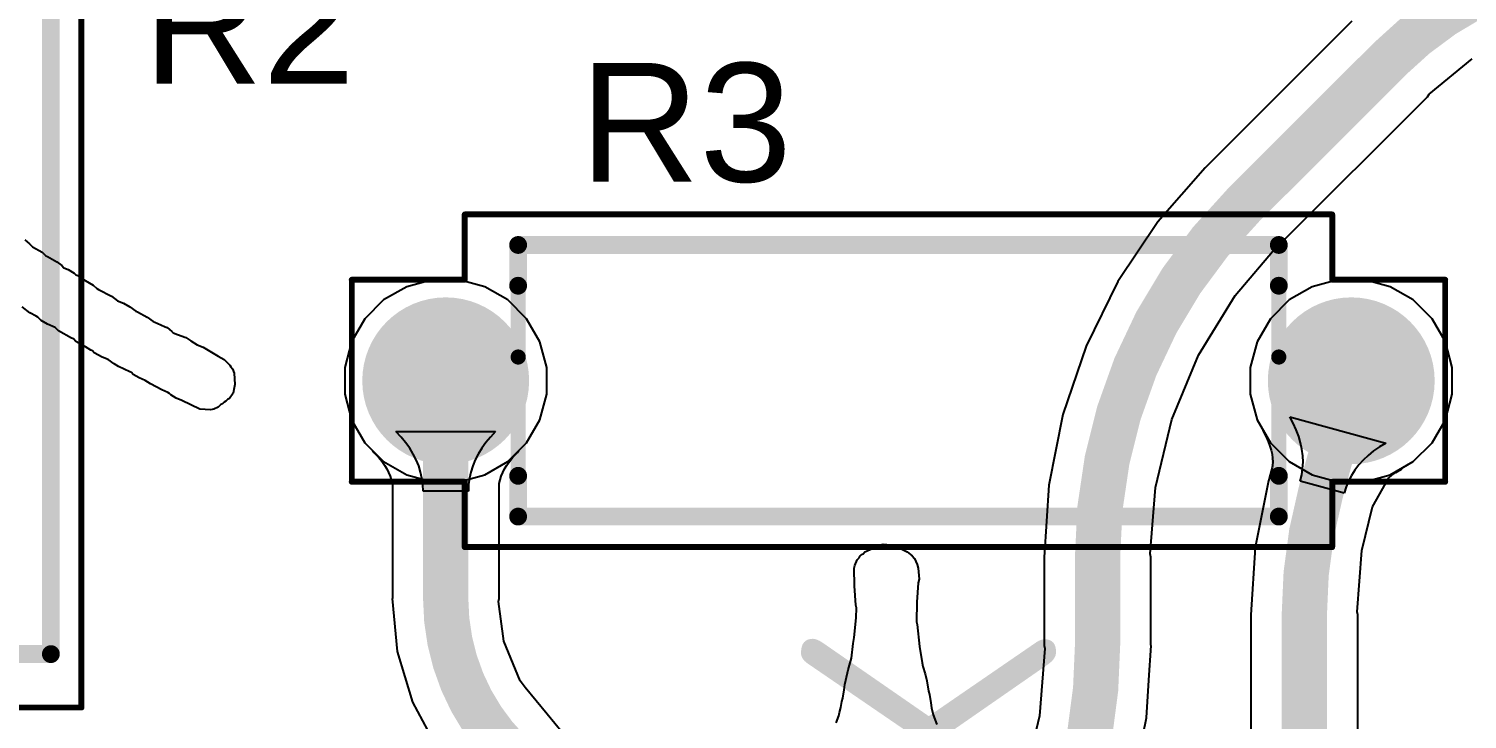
# Model space of a CAD drawing. Header units: inches. Extents: x -21.6 to 21.4, y -24.6 to 14.5.
# Drawn here: x -7.29 to 4.81, y -17.35 to -11.54 of the extents above; entities that cross this region are included whole.
import ezdxf

# ---------------------------------------------------------------- set-up
doc = ezdxf.new("R2010")
doc.units = ezdxf.units.IN
for name, color, linetype in [('Bottom Layer', 5, 'Continuous'), ('Bottom Overlay', 54, 'Continuous'), ('Bottom Solder', 6, 'Continuous'), ('Multi-Layer', 9, 'Continuous'), ('Pad Holes', 156, 'Continuous'), ('Top 3D Body', 56, 'Continuous'), ('Top Courtyard', 56, 'Continuous'), ('Top Layer', 1, 'Continuous'), ('Top Overlay', 2, 'Continuous'), ('Top Solder', 216, 'Continuous')]:
    doc.layers.add(name, color=color, linetype=linetype)
doc.styles.add('Arial', font='', dxfattribs={"height": 0.2})
doc.styles.add('GOST type B', font='', dxfattribs={"height": 0.2})
doc.styles.get('Arial').set_extended_font_data('Arial')
doc.styles.get('GOST type B').set_extended_font_data('GOST type B')

# ---------------------------------------------------------------- blocks, each defined once
blk = doc.blocks.new('PLS2_51')
at = {"layer": 'Bottom Layer'}
h = blk.add_hatch(color=5, dxfattribs=at)
edge = h.paths.add_edge_path()
edge.add_arc((0, 0), 1, 0, 360)
h = blk.add_hatch(color=5, dxfattribs=at)
edge = h.paths.add_edge_path()
edge.add_arc((0, -2.54), 1, 0, 360)
at = {"layer": 'Bottom Solder'}
h = blk.add_hatch(color=6, dxfattribs=at)
edge = h.paths.add_edge_path()
edge.add_arc((0, 0), 1.102, 0, 360)
h = blk.add_hatch(color=6, dxfattribs=at)
edge = h.paths.add_edge_path()
edge.add_arc((0, -2.54), 1.102, 0, 360)
at = {"layer": 'Multi-Layer'}
h = blk.add_hatch(color=9, dxfattribs=at)
edge = h.paths.add_edge_path()
edge.add_arc((0, 0), 1, 0, 360)
h = blk.add_hatch(color=9, dxfattribs=at)
edge = h.paths.add_edge_path()
edge.add_arc((0, -2.54), 1, 0, 360)
at = {"layer": 'Pad Holes'}
h = blk.add_hatch(color=7, dxfattribs=at)
edge = h.paths.add_edge_path()
edge.add_arc((0, 0), 0.5, 0, 360)
h = blk.add_hatch(color=7, dxfattribs=at)
edge = h.paths.add_edge_path()
edge.add_arc((0, -2.54), 0.5, 0, 360)
at = {"layer": 'Top Layer'}
h = blk.add_hatch(color=1, dxfattribs=at)
edge = h.paths.add_edge_path()
edge.add_arc((0, 0), 1, 0, 360)
h = blk.add_hatch(color=1, dxfattribs=at)
edge = h.paths.add_edge_path()
edge.add_arc((0, -2.54), 1, 0, 360)
at = {"layer": 'Top Solder'}
h = blk.add_hatch(color=216, dxfattribs=at)
edge = h.paths.add_edge_path()
edge.add_arc((0, 0), 1.102, 0, 360)
h = blk.add_hatch(color=216, dxfattribs=at)
edge = h.paths.add_edge_path()
edge.add_arc((0, -2.54), 1.102, 0, 360)
at = {"layer": 'Bottom Overlay'}
for points in [[(-1.675, 0, 0.254, 0.254, 1), (-1.925, 0, 0.254, 0.254, 1)], [(-1.988, 0, 0.127, 0.127, 1), (-1.861, 0, 0.127, 0.127, 1)], [(-1.739, 0, 0.127, 0.127, 1), (-1.612, 0, 0.127, 0.127, 1)]]:
    blk.add_lwpolyline(points, format="xyseb", close=True, dxfattribs=at)
at = {"layer": 'Top 3D Body'}
for points in [[(-1.27, 0.762, 0.2, 0.2, 0), (-0.762, 1.27, 0.2, 0.2, 0)], [(0.762, 1.27, 0.2, 0.2, 0), (-0.762, 1.27, 0.2, 0.2, 0)], [(1.27, 0.762, 0.2, 0.2, 0), (0.762, 1.27, 0.2, 0.2, 0)], [(-1.27, -0.762, 0.2, 0.2, 0), (-1.27, 0.762, 0.2, 0.2, 0)], [(1.27, -0.762, 0.2, 0.2, 0), (1.27, 0.77, 0.2, 0.2, 0)], [(-0.762, -1.27, 0.2, 0.2, 0), (-1.27, -0.762, 0.2, 0.2, 0)], [(0.762, -1.27, 0.2, 0.2, 0), (1.27, -0.762, 0.2, 0.2, 0)], [(-1.27, -1.778, 0.2, 0.2, 0), (-0.762, -1.27, 0.2, 0.2, 0)], [(0.762, -1.27, 0.2, 0.2, 0), (-0.762, -1.27, 0.2, 0.2, 0)], [(1.27, -1.778, 0.2, 0.2, 0), (0.762, -1.27, 0.2, 0.2, 0)], [(-1.27, -3.302, 0.2, 0.2, 0), (-1.27, -1.778, 0.2, 0.2, 0)], [(1.27, -3.302, 0.2, 0.2, 0), (1.27, -1.77, 0.2, 0.2, 0)], [(-0.762, -3.81, 0.2, 0.2, 0), (-1.27, -3.302, 0.2, 0.2, 0)], [(0.762, -3.81, 0.2, 0.2, 0), (1.27, -3.302, 0.2, 0.2, 0)], [(0.762, -3.81, 0.2, 0.2, 0), (-0.762, -3.81, 0.2, 0.2, 0)]]:
    blk.add_lwpolyline(points, format="xyseb", dxfattribs=at)
for points in [[(-0.812, 1.27, 0.1, 0.1, 1), (-0.712, 1.27, 0.1, 0.1, 1)], [(-0.812, 1.27, 0.1, 0.1, 1), (-0.712, 1.27, 0.1, 0.1, 1)], [(0.712, 1.27, 0.1, 0.1, 1), (0.812, 1.27, 0.1, 0.1, 1)], [(0.712, 1.27, 0.1, 0.1, 1), (0.812, 1.27, 0.1, 0.1, 1)], [(-1.32, 0.762, 0.1, 0.1, 1), (-1.22, 0.762, 0.1, 0.1, 1)], [(-1.32, 0.762, 0.1, 0.1, 1), (-1.22, 0.762, 0.1, 0.1, 1)], [(1.22, 0.77, 0.1, 0.1, 1), (1.32, 0.77, 0.1, 0.1, 1)], [(1.22, 0.762, 0.1, 0.1, 1), (1.32, 0.762, 0.1, 0.1, 1)], [(-1.675, 0, 0.254, 0.254, 1), (-1.925, 0, 0.254, 0.254, 1)], [(-1.988, 0, 0.127, 0.127, 1), (-1.861, 0, 0.127, 0.127, 1)], [(-1.739, 0, 0.127, 0.127, 1), (-1.612, 0, 0.127, 0.127, 1)], [(-1.32, -0.762, 0.1, 0.1, 1), (-1.22, -0.762, 0.1, 0.1, 1)], [(-1.32, -0.762, 0.1, 0.1, 1), (-1.22, -0.762, 0.1, 0.1, 1)], [(1.22, -0.762, 0.1, 0.1, 1), (1.32, -0.762, 0.1, 0.1, 1)], [(1.22, -0.762, 0.1, 0.1, 1), (1.32, -0.762, 0.1, 0.1, 1)], [(-0.812, -1.27, 0.1, 0.1, 1), (-0.712, -1.27, 0.1, 0.1, 1)], [(-0.812, -1.27, 0.1, 0.1, 1), (-0.712, -1.27, 0.1, 0.1, 1)], [(-0.812, -1.27, 0.1, 0.1, 1), (-0.712, -1.27, 0.1, 0.1, 1)], [(0.712, -1.27, 0.1, 0.1, 1), (0.812, -1.27, 0.1, 0.1, 1)], [(0.712, -1.27, 0.1, 0.1, 1), (0.812, -1.27, 0.1, 0.1, 1)], [(0.712, -1.27, 0.1, 0.1, 1), (0.812, -1.27, 0.1, 0.1, 1)], [(-1.32, -1.778, 0.1, 0.1, 1), (-1.22, -1.778, 0.1, 0.1, 1)], [(-1.32, -1.778, 0.1, 0.1, 1), (-1.22, -1.778, 0.1, 0.1, 1)], [(1.22, -1.77, 0.1, 0.1, 1), (1.32, -1.77, 0.1, 0.1, 1)], [(1.22, -1.778, 0.1, 0.1, 1), (1.32, -1.778, 0.1, 0.1, 1)], [(-1.32, -3.302, 0.1, 0.1, 1), (-1.22, -3.302, 0.1, 0.1, 1)], [(-1.32, -3.302, 0.1, 0.1, 1), (-1.22, -3.302, 0.1, 0.1, 1)], [(1.22, -3.302, 0.1, 0.1, 1), (1.32, -3.302, 0.1, 0.1, 1)], [(1.22, -3.302, 0.1, 0.1, 1), (1.32, -3.302, 0.1, 0.1, 1)], [(-0.812, -3.81, 0.1, 0.1, 1), (-0.712, -3.81, 0.1, 0.1, 1)], [(-0.812, -3.81, 0.1, 0.1, 1), (-0.712, -3.81, 0.1, 0.1, 1)], [(0.712, -3.81, 0.1, 0.1, 1), (0.812, -3.81, 0.1, 0.1, 1)], [(0.712, -3.81, 0.1, 0.1, 1), (0.812, -3.81, 0.1, 0.1, 1)]]:
    blk.add_lwpolyline(points, format="xyseb", close=True, dxfattribs=at)
at = {"layer": 'Top Overlay'}
for points in [[(-1.27, 0.762, 0.2, 0.2, 0), (-0.762, 1.27, 0.2, 0.2, 0)], [(0.762, 1.27, 0.2, 0.2, 0), (-0.762, 1.27, 0.2, 0.2, 0)], [(1.27, 0.762, 0.2, 0.2, 0), (0.762, 1.27, 0.2, 0.2, 0)], [(-1.27, -0.762, 0.2, 0.2, 0), (-1.27, 0.762, 0.2, 0.2, 0)], [(1.27, -0.762, 0.2, 0.2, 0), (1.27, 0.77, 0.2, 0.2, 0)], [(-0.762, -1.27, 0.2, 0.2, 0), (-1.27, -0.762, 0.2, 0.2, 0)], [(0.762, -1.27, 0.2, 0.2, 0), (1.27, -0.762, 0.2, 0.2, 0)], [(-1.27, -1.778, 0.2, 0.2, 0), (-0.762, -1.27, 0.2, 0.2, 0)], [(0.762, -1.27, 0.2, 0.2, 0), (-0.762, -1.27, 0.2, 0.2, 0)], [(1.27, -1.778, 0.2, 0.2, 0), (0.762, -1.27, 0.2, 0.2, 0)], [(-1.27, -3.302, 0.2, 0.2, 0), (-1.27, -1.778, 0.2, 0.2, 0)], [(1.27, -3.302, 0.2, 0.2, 0), (1.27, -1.77, 0.2, 0.2, 0)], [(-0.762, -3.81, 0.2, 0.2, 0), (-1.27, -3.302, 0.2, 0.2, 0)], [(0.762, -3.81, 0.2, 0.2, 0), (1.27, -3.302, 0.2, 0.2, 0)], [(0.762, -3.81, 0.2, 0.2, 0), (-0.762, -3.81, 0.2, 0.2, 0)]]:
    blk.add_lwpolyline(points, format="xyseb", dxfattribs=at)
for points in [[(-0.812, 1.27, 0.1, 0.1, 1), (-0.712, 1.27, 0.1, 0.1, 1)], [(-0.812, 1.27, 0.1, 0.1, 1), (-0.712, 1.27, 0.1, 0.1, 1)], [(0.712, 1.27, 0.1, 0.1, 1), (0.812, 1.27, 0.1, 0.1, 1)], [(0.712, 1.27, 0.1, 0.1, 1), (0.812, 1.27, 0.1, 0.1, 1)], [(-1.32, 0.762, 0.1, 0.1, 1), (-1.22, 0.762, 0.1, 0.1, 1)], [(-1.32, 0.762, 0.1, 0.1, 1), (-1.22, 0.762, 0.1, 0.1, 1)], [(1.22, 0.77, 0.1, 0.1, 1), (1.32, 0.77, 0.1, 0.1, 1)], [(1.22, 0.762, 0.1, 0.1, 1), (1.32, 0.762, 0.1, 0.1, 1)], [(-1.675, 0, 0.254, 0.254, 1), (-1.925, 0, 0.254, 0.254, 1)], [(-1.988, 0, 0.127, 0.127, 1), (-1.861, 0, 0.127, 0.127, 1)], [(-1.739, 0, 0.127, 0.127, 1), (-1.612, 0, 0.127, 0.127, 1)], [(-1.32, -0.762, 0.1, 0.1, 1), (-1.22, -0.762, 0.1, 0.1, 1)], [(-1.32, -0.762, 0.1, 0.1, 1), (-1.22, -0.762, 0.1, 0.1, 1)], [(1.22, -0.762, 0.1, 0.1, 1), (1.32, -0.762, 0.1, 0.1, 1)], [(1.22, -0.762, 0.1, 0.1, 1), (1.32, -0.762, 0.1, 0.1, 1)], [(-0.812, -1.27, 0.1, 0.1, 1), (-0.712, -1.27, 0.1, 0.1, 1)], [(-0.812, -1.27, 0.1, 0.1, 1), (-0.712, -1.27, 0.1, 0.1, 1)], [(-0.812, -1.27, 0.1, 0.1, 1), (-0.712, -1.27, 0.1, 0.1, 1)], [(0.712, -1.27, 0.1, 0.1, 1), (0.812, -1.27, 0.1, 0.1, 1)], [(0.712, -1.27, 0.1, 0.1, 1), (0.812, -1.27, 0.1, 0.1, 1)], [(0.712, -1.27, 0.1, 0.1, 1), (0.812, -1.27, 0.1, 0.1, 1)], [(-1.32, -1.778, 0.1, 0.1, 1), (-1.22, -1.778, 0.1, 0.1, 1)], [(-1.32, -1.778, 0.1, 0.1, 1), (-1.22, -1.778, 0.1, 0.1, 1)], [(1.22, -1.77, 0.1, 0.1, 1), (1.32, -1.77, 0.1, 0.1, 1)], [(1.22, -1.778, 0.1, 0.1, 1), (1.32, -1.778, 0.1, 0.1, 1)], [(-1.32, -3.302, 0.1, 0.1, 1), (-1.22, -3.302, 0.1, 0.1, 1)], [(-1.32, -3.302, 0.1, 0.1, 1), (-1.22, -3.302, 0.1, 0.1, 1)], [(1.22, -3.302, 0.1, 0.1, 1), (1.32, -3.302, 0.1, 0.1, 1)], [(1.22, -3.302, 0.1, 0.1, 1), (1.32, -3.302, 0.1, 0.1, 1)], [(-0.812, -3.81, 0.1, 0.1, 1), (-0.712, -3.81, 0.1, 0.1, 1)], [(-0.812, -3.81, 0.1, 0.1, 1), (-0.712, -3.81, 0.1, 0.1, 1)], [(0.712, -3.81, 0.1, 0.1, 1), (0.812, -3.81, 0.1, 0.1, 1)], [(0.712, -3.81, 0.1, 0.1, 1), (0.812, -3.81, 0.1, 0.1, 1)]]:
    blk.add_lwpolyline(points, format="xyseb", close=True, dxfattribs=at)
at = {"layer": 'Top 3D Body', "style": 'GOST type B'}
blk.add_text('XP1', height=2.15, dxfattribs=at).set_placement((-4.2, 1.98))
blk = doc.blocks.new('RES_THT_025W_220_53')
at = {"layer": 'Bottom Layer'}
h = blk.add_hatch(color=5, dxfattribs=at)
edge = h.paths.add_edge_path()
edge.add_arc((-3.81, 0), 0.6, 0, 360)
h = blk.add_hatch(color=5, dxfattribs=at)
edge = h.paths.add_edge_path()
edge.add_arc((3.81, 0), 0.6, 0, 360)
at = {"layer": 'Bottom Solder'}
h = blk.add_hatch(color=6, dxfattribs=at)
edge = h.paths.add_edge_path()
edge.add_arc((-3.81, 0), 0.702, 0, 360)
h = blk.add_hatch(color=6, dxfattribs=at)
edge = h.paths.add_edge_path()
edge.add_arc((3.81, 0), 0.702, 0, 360)
at = {"layer": 'Multi-Layer'}
h = blk.add_hatch(color=9, dxfattribs=at)
edge = h.paths.add_edge_path()
edge.add_arc((-3.81, 0), 0.6, 0, 360)
h = blk.add_hatch(color=9, dxfattribs=at)
edge = h.paths.add_edge_path()
edge.add_arc((3.81, 0), 0.6, 0, 360)
at = {"layer": 'Pad Holes'}
h = blk.add_hatch(color=7, dxfattribs=at)
edge = h.paths.add_edge_path()
edge.add_arc((-3.81, 0), 0.4, 0, 360)
h = blk.add_hatch(color=7, dxfattribs=at)
edge = h.paths.add_edge_path()
edge.add_arc((3.81, 0), 0.4, 0, 360)
at = {"layer": 'Top Layer'}
h = blk.add_hatch(color=1, dxfattribs=at)
edge = h.paths.add_edge_path()
edge.add_arc((-3.81, 0), 0.6, 0, 360)
h = blk.add_hatch(color=1, dxfattribs=at)
edge = h.paths.add_edge_path()
edge.add_arc((3.81, 0), 0.6, 0, 360)
at = {"layer": 'Top Solder'}
h = blk.add_hatch(color=216, dxfattribs=at)
edge = h.paths.add_edge_path()
edge.add_arc((-3.81, 0), 0.702, 0, 360)
h = blk.add_hatch(color=216, dxfattribs=at)
edge = h.paths.add_edge_path()
edge.add_arc((3.81, 0), 0.702, 0, 360)
at = {"layer": 'Top 3D Body'}
for points in [[(-3.2, 1.143, 0.127, 0.127, 0), (-3.2, 0.2, 0.127, 0.127, 0)], [(-3.2, 1.143, 0.127, 0.127, 0), (3.2, 1.143, 0.127, 0.127, 0)], [(3.2, 1.143, 0.127, 0.127, 0), (3.2, 0.2, 0.127, 0.127, 0)], [(-3.2, 0.2, 0.127, 0.127, 0), (-3.2, -1.143, 0.127, 0.127, 0)], [(3.2, 0.2, 0.127, 0.127, 0), (3.2, -1.143, 0.127, 0.127, 0)], [(-3.2, -1.143, 0.127, 0.127, 0), (3.2, -1.143, 0.127, 0.127, 0)]]:
    blk.add_lwpolyline(points, format="xyseb", dxfattribs=at)
for points in [[(-3.232, 1.143, 0.0635, 0.0635, 1), (-3.168, 1.143, 0.0635, 0.0635, 1)], [(-3.232, 1.143, 0.0635, 0.0635, 1), (-3.168, 1.143, 0.0635, 0.0635, 1)], [(3.168, 1.143, 0.0635, 0.0635, 1), (3.232, 1.143, 0.0635, 0.0635, 1)], [(3.168, 1.143, 0.0635, 0.0635, 1), (3.232, 1.143, 0.0635, 0.0635, 1)], [(-3.232, 0.2, 0.0635, 0.0635, 1), (-3.168, 0.2, 0.0635, 0.0635, 1)], [(-3.232, 0.2, 0.0635, 0.0635, 1), (-3.168, 0.2, 0.0635, 0.0635, 1)], [(3.168, 0.2, 0.0635, 0.0635, 1), (3.232, 0.2, 0.0635, 0.0635, 1)], [(3.168, 0.2, 0.0635, 0.0635, 1), (3.232, 0.2, 0.0635, 0.0635, 1)], [(-3.232, -1.143, 0.0635, 0.0635, 1), (-3.168, -1.143, 0.0635, 0.0635, 1)], [(-3.232, -1.143, 0.0635, 0.0635, 1), (-3.168, -1.143, 0.0635, 0.0635, 1)], [(3.168, -1.143, 0.0635, 0.0635, 1), (3.232, -1.143, 0.0635, 0.0635, 1)], [(3.168, -1.143, 0.0635, 0.0635, 1), (3.232, -1.143, 0.0635, 0.0635, 1)]]:
    blk.add_lwpolyline(points, format="xyseb", close=True, dxfattribs=at)
at = {"layer": 'Top Courtyard'}
for points in [[(-3.65, 1.4, 0.05, 0.05, 0), (-3.65, 0.85, 0.05, 0.05, 0)], [(-3.65, 1.4, 0.05, 0.05, 0), (3.65, 1.4, 0.05, 0.05, 0)], [(3.65, 1.4, 0.05, 0.05, 0), (3.65, 0.85, 0.05, 0.05, 0)], [(-4.6, 0.85, 0.05, 0.05, 0), (-3.65, 0.85, 0.05, 0.05, 0)], [(-4.6, 0.85, 0.05, 0.05, 0), (-4.6, -0.85, 0.05, 0.05, 0)], [(3.65, 0.85, 0.05, 0.05, 0), (4.6, 0.85, 0.05, 0.05, 0)], [(4.6, 0.85, 0.05, 0.05, 0), (4.6, -0.85, 0.05, 0.05, 0)], [(-4.6, -0.85, 0.05, 0.05, 0), (-3.65, -0.85, 0.05, 0.05, 0)], [(-3.65, -0.85, 0.05, 0.05, 0), (-3.65, -1.4, 0.05, 0.05, 0)], [(3.65, -0.85, 0.05, 0.05, 0), (4.6, -0.85, 0.05, 0.05, 0)], [(3.65, -0.85, 0.05, 0.05, 0), (3.65, -1.4, 0.05, 0.05, 0)], [(-3.65, -1.4, 0.05, 0.05, 0), (3.65, -1.4, 0.05, 0.05, 0)]]:
    blk.add_lwpolyline(points, format="xyseb", dxfattribs=at)
for points in [[(-3.662, 1.4, 0.025, 0.025, 1), (-3.638, 1.4, 0.025, 0.025, 1)], [(-3.662, 1.4, 0.025, 0.025, 1), (-3.638, 1.4, 0.025, 0.025, 1)], [(3.638, 1.4, 0.025, 0.025, 1), (3.662, 1.4, 0.025, 0.025, 1)], [(3.638, 1.4, 0.025, 0.025, 1), (3.662, 1.4, 0.025, 0.025, 1)], [(-4.613, 0.85, 0.025, 0.025, 1), (-4.588, 0.85, 0.025, 0.025, 1)], [(-4.613, 0.85, 0.025, 0.025, 1), (-4.588, 0.85, 0.025, 0.025, 1)], [(-3.662, 0.85, 0.025, 0.025, 1), (-3.638, 0.85, 0.025, 0.025, 1)], [(-3.662, 0.85, 0.025, 0.025, 1), (-3.638, 0.85, 0.025, 0.025, 1)], [(3.638, 0.85, 0.025, 0.025, 1), (3.662, 0.85, 0.025, 0.025, 1)], [(3.638, 0.85, 0.025, 0.025, 1), (3.662, 0.85, 0.025, 0.025, 1)], [(4.588, 0.85, 0.025, 0.025, 1), (4.613, 0.85, 0.025, 0.025, 1)], [(4.588, 0.85, 0.025, 0.025, 1), (4.613, 0.85, 0.025, 0.025, 1)], [(-4.613, -0.85, 0.025, 0.025, 1), (-4.588, -0.85, 0.025, 0.025, 1)], [(-4.613, -0.85, 0.025, 0.025, 1), (-4.588, -0.85, 0.025, 0.025, 1)], [(-3.662, -0.85, 0.025, 0.025, 1), (-3.638, -0.85, 0.025, 0.025, 1)], [(-3.662, -0.85, 0.025, 0.025, 1), (-3.638, -0.85, 0.025, 0.025, 1)], [(3.638, -0.85, 0.025, 0.025, 1), (3.662, -0.85, 0.025, 0.025, 1)], [(3.638, -0.85, 0.025, 0.025, 1), (3.662, -0.85, 0.025, 0.025, 1)], [(4.588, -0.85, 0.025, 0.025, 1), (4.613, -0.85, 0.025, 0.025, 1)], [(4.588, -0.85, 0.025, 0.025, 1), (4.613, -0.85, 0.025, 0.025, 1)], [(-3.662, -1.4, 0.025, 0.025, 1), (-3.638, -1.4, 0.025, 0.025, 1)], [(-3.662, -1.4, 0.025, 0.025, 1), (-3.638, -1.4, 0.025, 0.025, 1)], [(3.638, -1.4, 0.025, 0.025, 1), (3.662, -1.4, 0.025, 0.025, 1)], [(3.638, -1.4, 0.025, 0.025, 1), (3.662, -1.4, 0.025, 0.025, 1)]]:
    blk.add_lwpolyline(points, format="xyseb", close=True, dxfattribs=at)
at = {"layer": 'Top Overlay'}
for points in [[(-3.2, 1.143, 0.15, 0.15, 0), (-3.2, 0.8, 0.15, 0.15, 0)], [(-3.2, 1.143, 0.15, 0.15, 0), (3.2, 1.143, 0.15, 0.15, 0)], [(3.2, 1.143, 0.15, 0.15, 0), (3.2, 0.8, 0.15, 0.15, 0)], [(-3.2, -0.8, 0.15, 0.15, 0), (-3.2, -1.143, 0.15, 0.15, 0)], [(3.2, -0.8, 0.15, 0.15, 0), (3.2, -1.143, 0.15, 0.15, 0)], [(-3.2, -1.143, 0.15, 0.15, 0), (3.2, -1.143, 0.15, 0.15, 0)]]:
    blk.add_lwpolyline(points, format="xyseb", dxfattribs=at)
for points in [[(-3.238, 1.143, 0.075, 0.075, 1), (-3.163, 1.143, 0.075, 0.075, 1)], [(-3.238, 1.143, 0.075, 0.075, 1), (-3.163, 1.143, 0.075, 0.075, 1)], [(3.163, 1.143, 0.075, 0.075, 1), (3.238, 1.143, 0.075, 0.075, 1)], [(3.163, 1.143, 0.075, 0.075, 1), (3.238, 1.143, 0.075, 0.075, 1)], [(-3.238, 0.8, 0.075, 0.075, 1), (-3.163, 0.8, 0.075, 0.075, 1)], [(3.163, 0.8, 0.075, 0.075, 1), (3.238, 0.8, 0.075, 0.075, 1)], [(-3.238, -0.8, 0.075, 0.075, 1), (-3.163, -0.8, 0.075, 0.075, 1)], [(3.163, -0.8, 0.075, 0.075, 1), (3.238, -0.8, 0.075, 0.075, 1)], [(-3.238, -1.143, 0.075, 0.075, 1), (-3.163, -1.143, 0.075, 0.075, 1)], [(-3.238, -1.143, 0.075, 0.075, 1), (-3.163, -1.143, 0.075, 0.075, 1)], [(3.163, -1.143, 0.075, 0.075, 1), (3.238, -1.143, 0.075, 0.075, 1)], [(3.163, -1.143, 0.075, 0.075, 1), (3.238, -1.143, 0.075, 0.075, 1)]]:
    blk.add_lwpolyline(points, format="xyseb", close=True, dxfattribs=at)
blk = doc.blocks.new('RES_THT_025W_220_55')
at = {"layer": 'Bottom Layer'}
h = blk.add_hatch(color=5, dxfattribs=at)
edge = h.paths.add_edge_path()
edge.add_arc((-3.81, 0), 0.6, 0, 360)
h = blk.add_hatch(color=5, dxfattribs=at)
edge = h.paths.add_edge_path()
edge.add_arc((3.81, 0), 0.6, 0, 360)
at = {"layer": 'Bottom Solder'}
h = blk.add_hatch(color=6, dxfattribs=at)
edge = h.paths.add_edge_path()
edge.add_arc((-3.81, 0), 0.702, 0, 360)
h = blk.add_hatch(color=6, dxfattribs=at)
edge = h.paths.add_edge_path()
edge.add_arc((3.81, 0), 0.702, 0, 360)
at = {"layer": 'Multi-Layer'}
h = blk.add_hatch(color=9, dxfattribs=at)
edge = h.paths.add_edge_path()
edge.add_arc((-3.81, 0), 0.6, 0, 360)
h = blk.add_hatch(color=9, dxfattribs=at)
edge = h.paths.add_edge_path()
edge.add_arc((3.81, 0), 0.6, 0, 360)
at = {"layer": 'Pad Holes'}
h = blk.add_hatch(color=7, dxfattribs=at)
edge = h.paths.add_edge_path()
edge.add_arc((-3.81, 0), 0.4, 0, 360)
h = blk.add_hatch(color=7, dxfattribs=at)
edge = h.paths.add_edge_path()
edge.add_arc((3.81, 0), 0.4, 0, 360)
at = {"layer": 'Top Layer'}
h = blk.add_hatch(color=1, dxfattribs=at)
edge = h.paths.add_edge_path()
edge.add_arc((-3.81, 0), 0.6, 0, 360)
h = blk.add_hatch(color=1, dxfattribs=at)
edge = h.paths.add_edge_path()
edge.add_arc((3.81, 0), 0.6, 0, 360)
at = {"layer": 'Top Solder'}
h = blk.add_hatch(color=216, dxfattribs=at)
edge = h.paths.add_edge_path()
edge.add_arc((-3.81, 0), 0.702, 0, 360)
h = blk.add_hatch(color=216, dxfattribs=at)
edge = h.paths.add_edge_path()
edge.add_arc((3.81, 0), 0.702, 0, 360)
at = {"layer": 'Top 3D Body'}
for points in [[(-3.2, 0.2, 0.127, 0.127, 0), (-3.2, 1.143, 0.127, 0.127, 0)], [(-3.2, 1.143, 0.127, 0.127, 0), (3.2, 1.143, 0.127, 0.127, 0)], [(3.2, 0.2, 0.127, 0.127, 0), (3.2, 1.143, 0.127, 0.127, 0)], [(-3.2, -1.143, 0.127, 0.127, 0), (-3.2, 0.2, 0.127, 0.127, 0)], [(3.2, -1.143, 0.127, 0.127, 0), (3.2, 0.2, 0.127, 0.127, 0)], [(-3.2, -1.143, 0.127, 0.127, 0), (3.2, -1.143, 0.127, 0.127, 0)]]:
    blk.add_lwpolyline(points, format="xyseb", dxfattribs=at)
for points in [[(-3.232, 1.143, 0.0635, 0.0635, 1), (-3.168, 1.143, 0.0635, 0.0635, 1)], [(-3.232, 1.143, 0.0635, 0.0635, 1), (-3.168, 1.143, 0.0635, 0.0635, 1)], [(3.168, 1.143, 0.0635, 0.0635, 1), (3.232, 1.143, 0.0635, 0.0635, 1)], [(3.168, 1.143, 0.0635, 0.0635, 1), (3.232, 1.143, 0.0635, 0.0635, 1)], [(-3.232, 0.2, 0.0635, 0.0635, 1), (-3.168, 0.2, 0.0635, 0.0635, 1)], [(-3.232, 0.2, 0.0635, 0.0635, 1), (-3.168, 0.2, 0.0635, 0.0635, 1)], [(3.168, 0.2, 0.0635, 0.0635, 1), (3.232, 0.2, 0.0635, 0.0635, 1)], [(3.168, 0.2, 0.0635, 0.0635, 1), (3.232, 0.2, 0.0635, 0.0635, 1)], [(-3.232, -1.143, 0.0635, 0.0635, 1), (-3.168, -1.143, 0.0635, 0.0635, 1)], [(-3.232, -1.143, 0.0635, 0.0635, 1), (-3.168, -1.143, 0.0635, 0.0635, 1)], [(3.168, -1.143, 0.0635, 0.0635, 1), (3.232, -1.143, 0.0635, 0.0635, 1)], [(3.168, -1.143, 0.0635, 0.0635, 1), (3.232, -1.143, 0.0635, 0.0635, 1)]]:
    blk.add_lwpolyline(points, format="xyseb", close=True, dxfattribs=at)
at = {"layer": 'Top Courtyard'}
for points in [[(-3.65, 0.85, 0.05, 0.05, 0), (-3.65, 1.4, 0.05, 0.05, 0)], [(-3.65, 1.4, 0.05, 0.05, 0), (3.65, 1.4, 0.05, 0.05, 0)], [(3.65, 0.85, 0.05, 0.05, 0), (3.65, 1.4, 0.05, 0.05, 0)], [(-4.6, 0.85, 0.05, 0.05, 0), (-3.65, 0.85, 0.05, 0.05, 0)], [(-4.6, -0.85, 0.05, 0.05, 0), (-4.6, 0.85, 0.05, 0.05, 0)], [(3.65, 0.85, 0.05, 0.05, 0), (4.6, 0.85, 0.05, 0.05, 0)], [(4.6, -0.85, 0.05, 0.05, 0), (4.6, 0.85, 0.05, 0.05, 0)], [(-4.6, -0.85, 0.05, 0.05, 0), (-3.65, -0.85, 0.05, 0.05, 0)], [(-3.65, -1.4, 0.05, 0.05, 0), (-3.65, -0.85, 0.05, 0.05, 0)], [(3.65, -0.85, 0.05, 0.05, 0), (4.6, -0.85, 0.05, 0.05, 0)], [(3.65, -1.4, 0.05, 0.05, 0), (3.65, -0.85, 0.05, 0.05, 0)], [(-3.65, -1.4, 0.05, 0.05, 0), (3.65, -1.4, 0.05, 0.05, 0)]]:
    blk.add_lwpolyline(points, format="xyseb", dxfattribs=at)
for points in [[(-3.662, 1.4, 0.025, 0.025, 1), (-3.638, 1.4, 0.025, 0.025, 1)], [(-3.662, 1.4, 0.025, 0.025, 1), (-3.638, 1.4, 0.025, 0.025, 1)], [(3.638, 1.4, 0.025, 0.025, 1), (3.662, 1.4, 0.025, 0.025, 1)], [(3.638, 1.4, 0.025, 0.025, 1), (3.662, 1.4, 0.025, 0.025, 1)], [(-4.613, 0.85, 0.025, 0.025, 1), (-4.588, 0.85, 0.025, 0.025, 1)], [(-4.613, 0.85, 0.025, 0.025, 1), (-4.588, 0.85, 0.025, 0.025, 1)], [(-3.662, 0.85, 0.025, 0.025, 1), (-3.638, 0.85, 0.025, 0.025, 1)], [(-3.662, 0.85, 0.025, 0.025, 1), (-3.638, 0.85, 0.025, 0.025, 1)], [(3.638, 0.85, 0.025, 0.025, 1), (3.662, 0.85, 0.025, 0.025, 1)], [(3.638, 0.85, 0.025, 0.025, 1), (3.662, 0.85, 0.025, 0.025, 1)], [(4.588, 0.85, 0.025, 0.025, 1), (4.613, 0.85, 0.025, 0.025, 1)], [(4.588, 0.85, 0.025, 0.025, 1), (4.613, 0.85, 0.025, 0.025, 1)], [(-4.613, -0.85, 0.025, 0.025, 1), (-4.588, -0.85, 0.025, 0.025, 1)], [(-4.613, -0.85, 0.025, 0.025, 1), (-4.588, -0.85, 0.025, 0.025, 1)], [(-3.662, -0.85, 0.025, 0.025, 1), (-3.638, -0.85, 0.025, 0.025, 1)], [(-3.662, -0.85, 0.025, 0.025, 1), (-3.638, -0.85, 0.025, 0.025, 1)], [(3.638, -0.85, 0.025, 0.025, 1), (3.662, -0.85, 0.025, 0.025, 1)], [(3.638, -0.85, 0.025, 0.025, 1), (3.662, -0.85, 0.025, 0.025, 1)], [(4.588, -0.85, 0.025, 0.025, 1), (4.613, -0.85, 0.025, 0.025, 1)], [(4.588, -0.85, 0.025, 0.025, 1), (4.613, -0.85, 0.025, 0.025, 1)], [(-3.662, -1.4, 0.025, 0.025, 1), (-3.638, -1.4, 0.025, 0.025, 1)], [(-3.662, -1.4, 0.025, 0.025, 1), (-3.638, -1.4, 0.025, 0.025, 1)], [(3.638, -1.4, 0.025, 0.025, 1), (3.662, -1.4, 0.025, 0.025, 1)], [(3.638, -1.4, 0.025, 0.025, 1), (3.662, -1.4, 0.025, 0.025, 1)]]:
    blk.add_lwpolyline(points, format="xyseb", close=True, dxfattribs=at)
at = {"layer": 'Top Overlay'}
for points in [[(-3.2, 0.8, 0.15, 0.15, 0), (-3.2, 1.143, 0.15, 0.15, 0)], [(-3.2, 1.143, 0.15, 0.15, 0), (3.2, 1.143, 0.15, 0.15, 0)], [(3.2, 0.8, 0.15, 0.15, 0), (3.2, 1.143, 0.15, 0.15, 0)], [(-3.2, -1.143, 0.15, 0.15, 0), (-3.2, -0.8, 0.15, 0.15, 0)], [(3.2, -1.143, 0.15, 0.15, 0), (3.2, -0.8, 0.15, 0.15, 0)], [(-3.2, -1.143, 0.15, 0.15, 0), (3.2, -1.143, 0.15, 0.15, 0)]]:
    blk.add_lwpolyline(points, format="xyseb", dxfattribs=at)
for points in [[(-3.238, 1.143, 0.075, 0.075, 1), (-3.163, 1.143, 0.075, 0.075, 1)], [(-3.238, 1.143, 0.075, 0.075, 1), (-3.163, 1.143, 0.075, 0.075, 1)], [(3.163, 1.143, 0.075, 0.075, 1), (3.238, 1.143, 0.075, 0.075, 1)], [(3.163, 1.143, 0.075, 0.075, 1), (3.238, 1.143, 0.075, 0.075, 1)], [(-3.238, 0.8, 0.075, 0.075, 1), (-3.163, 0.8, 0.075, 0.075, 1)], [(3.163, 0.8, 0.075, 0.075, 1), (3.238, 0.8, 0.075, 0.075, 1)], [(-3.238, -0.8, 0.075, 0.075, 1), (-3.163, -0.8, 0.075, 0.075, 1)], [(3.163, -0.8, 0.075, 0.075, 1), (3.238, -0.8, 0.075, 0.075, 1)], [(-3.238, -1.143, 0.075, 0.075, 1), (-3.163, -1.143, 0.075, 0.075, 1)], [(-3.238, -1.143, 0.075, 0.075, 1), (-3.163, -1.143, 0.075, 0.075, 1)], [(3.163, -1.143, 0.075, 0.075, 1), (3.238, -1.143, 0.075, 0.075, 1)], [(3.163, -1.143, 0.075, 0.075, 1), (3.238, -1.143, 0.075, 0.075, 1)]]:
    blk.add_lwpolyline(points, format="xyseb", close=True, dxfattribs=at)

msp = doc.modelspace()

# ---------------------------------------------------------------- linework, layer by layer
at = {"layer": 'Bottom Layer'}
for p, q in [((-3.897, -13.65), (-4.113, -13.708)), ((-3.673, -13.65), (-3.897, -13.65)), ((-3.457, -13.708), (-3.673, -13.65)), ((3.723, -13.65), (3.507, -13.708)), ((3.947, -13.65), (3.723, -13.65)), ((4.163, -13.708), (3.947, -13.65)), ((-4.113, -13.708), (-4.307, -13.82)), ((-3.263, -13.82), (-3.457, -13.708)), ((3.507, -13.708), (3.313, -13.82)), ((4.357, -13.82), (4.163, -13.708)), ((-4.307, -13.82), (-4.465, -13.978)), ((-3.105, -13.978), (-3.263, -13.82)), ((3.313, -13.82), (3.155, -13.978)), ((4.515, -13.978), (4.357, -13.82)), ((-4.465, -13.978), (-4.577, -14.172)), ((-2.993, -14.172), (-3.105, -13.978)), ((3.155, -13.978), (3.043, -14.172)), ((4.627, -14.172), (4.515, -13.978)), ((-4.577, -14.172), (-4.635, -14.388)), ((-2.935, -14.388), (-2.993, -14.172)), ((3.043, -14.172), (2.985, -14.388)), ((4.685, -14.388), (4.627, -14.172)), ((-4.635, -14.388), (-4.635, -14.612)), ((-2.935, -14.612), (-2.935, -14.388)), ((2.985, -14.388), (2.985, -14.612)), ((4.685, -14.612), (4.685, -14.388)), ((-4.635, -14.612), (-4.577, -14.828)), ((-2.993, -14.828), (-2.935, -14.612)), ((2.985, -14.612), (3.043, -14.828)), ((4.627, -14.828), (4.685, -14.612)), ((-4.577, -14.828), (-4.465, -15.022)), ((-3.105, -15.022), (-2.993, -14.828)), ((3.043, -14.828), (3.155, -15.022)), ((4.515, -15.022), (4.627, -14.828)), ((-4.465, -15.022), (-4.307, -15.18)), ((-3.263, -15.18), (-3.105, -15.022)), ((3.155, -15.022), (3.313, -15.18)), ((4.357, -15.18), (4.515, -15.022)), ((-4.307, -15.18), (-4.113, -15.292)), ((-3.457, -15.292), (-3.263, -15.18)), ((3.313, -15.18), (3.507, -15.292)), ((4.163, -15.292), (4.357, -15.18)), ((-4.113, -15.292), (-3.897, -15.35)), ((-3.897, -15.35), (-3.673, -15.35)), ((-3.673, -15.35), (-3.457, -15.292)), ((3.507, -15.292), (3.723, -15.35)), ((3.723, -15.35), (3.947, -15.35)), ((3.947, -15.35), (4.163, -15.292))]:
    msp.add_line(p, q, dxfattribs=at)
at = {"layer": 'Top Layer'}
for p, q in [((3.839, -11.473), (3.628, -11.686)), ((3.628, -11.686), (2.607, -12.707)), ((4.491, -12.087), (4.851, -11.791)), ((4.476, -12.11), (4.491, -12.087)), ((3.243, -13.343), (4.476, -12.11)), ((2.606, -12.707), (2.208, -13.161)), ((2.607, -12.707), (2.606, -12.707)), ((2.607, -12.707), (2.607, -12.707)), ((2.208, -13.161), (1.871, -13.665)), ((2.857, -13.783), (3.22, -13.357)), ((3.22, -13.357), (3.243, -13.343)), ((-3.897, -13.65), (-4.113, -13.708)), ((-3.673, -13.65), (-3.897, -13.65)), ((-3.457, -13.708), (-3.673, -13.65)), ((1.871, -13.665), (1.603, -14.21)), ((3.723, -13.65), (3.507, -13.708)), ((3.947, -13.65), (3.723, -13.65)), ((4.163, -13.708), (3.947, -13.65)), ((-4.113, -13.708), (-4.307, -13.82)), ((-3.263, -13.82), (-3.457, -13.708)), ((2.55, -14.284), (2.857, -13.783)), ((3.507, -13.708), (3.313, -13.82)), ((4.357, -13.82), (4.163, -13.708)), ((-4.307, -13.82), (-4.465, -13.978)), ((-3.105, -13.978), (-3.263, -13.82)), ((3.313, -13.82), (3.155, -13.978)), ((4.515, -13.978), (4.357, -13.82)), ((-4.465, -13.978), (-4.577, -14.172)), ((-2.993, -14.172), (-3.105, -13.978)), ((3.155, -13.978), (3.043, -14.172)), ((4.627, -14.172), (4.515, -13.978)), ((-4.577, -14.172), (-4.635, -14.388)), ((-2.935, -14.388), (-2.993, -14.172)), ((1.603, -14.21), (1.408, -14.784)), ((3.043, -14.172), (2.985, -14.388)), ((4.685, -14.388), (4.627, -14.172)), ((-4.635, -14.388), (-4.635, -14.612)), ((-2.935, -14.612), (-2.935, -14.388)), ((2.325, -14.827), (2.55, -14.284)), ((2.985, -14.388), (2.985, -14.612)), ((4.685, -14.612), (4.685, -14.388)), ((-4.635, -14.612), (-4.577, -14.828)), ((-2.993, -14.828), (-2.935, -14.612)), ((2.985, -14.612), (3.043, -14.828)), ((4.627, -14.828), (4.685, -14.612)), ((-4.577, -14.828), (-4.465, -15.022)), ((-3.105, -15.022), (-2.993, -14.828)), ((1.408, -14.784), (1.289, -15.379)), ((2.188, -15.399), (2.325, -14.827)), ((3.043, -14.828), (3.086, -14.903)), ((3.347, -14.858), (3.317, -14.803)), ((3.317, -14.803), (4.127, -15.024)), ((3.372, -14.913), (3.347, -14.858)), ((4.515, -15.022), (4.627, -14.828)), ((-4.161, -14.974), (-4.205, -14.928)), ((-4.205, -14.928), (-3.365, -14.928)), ((-4.122, -15.02), (-4.161, -14.974)), ((-3.409, -14.974), (-3.448, -15.02)), ((-3.365, -14.928), (-3.409, -14.974)), ((3.086, -14.903), (3.093, -14.924)), ((3.093, -14.924), (3.119, -14.972)), ((3.119, -14.972), (3.137, -15.011)), ((3.393, -14.968), (3.372, -14.913)), ((3.409, -15.023), (3.393, -14.968)), ((-4.465, -15.022), (-4.401, -15.086)), ((-4.401, -15.086), (-4.389, -15.105)), ((-4.389, -15.105), (-4.351, -15.144)), ((-4.088, -15.068), (-4.122, -15.02)), ((-4.058, -15.117), (-4.088, -15.068)), ((-4.033, -15.166), (-4.058, -15.117)), ((-3.512, -15.117), (-3.537, -15.166)), ((-3.482, -15.068), (-3.512, -15.117)), ((-3.448, -15.02), (-3.482, -15.068)), ((-3.219, -15.144), (-3.181, -15.105)), ((-3.181, -15.105), (-3.169, -15.086)), ((-3.169, -15.086), (-3.105, -15.022)), ((3.137, -15.011), (3.151, -15.049)), ((3.151, -15.049), (3.162, -15.085)), ((3.162, -15.085), (3.169, -15.119)), ((3.169, -15.119), (3.173, -15.151)), ((3.42, -15.077), (3.409, -15.023)), ((3.427, -15.131), (3.42, -15.077)), ((3.978, -15.128), (3.936, -15.167)), ((4.023, -15.091), (3.978, -15.128)), ((4.073, -15.056), (4.023, -15.091)), ((4.127, -15.024), (4.073, -15.056)), ((4.357, -15.18), (4.515, -15.022)), ((-4.351, -15.144), (-4.323, -15.177)), ((-4.323, -15.177), (-4.3, -15.21)), ((-4.3, -15.21), (-4.281, -15.241)), ((-4.281, -15.241), (-4.265, -15.272)), ((-4.012, -15.217), (-4.033, -15.166)), ((-3.996, -15.268), (-4.012, -15.217)), ((-3.558, -15.217), (-3.574, -15.268)), ((-3.537, -15.166), (-3.558, -15.217)), ((-3.305, -15.272), (-3.289, -15.241)), ((-3.289, -15.241), (-3.27, -15.21)), ((-3.27, -15.21), (-3.246, -15.177)), ((-3.246, -15.177), (-3.219, -15.144)), ((3.17, -15.23), (3.145, -15.323)), ((3.172, -15.215), (3.17, -15.23)), ((3.174, -15.183), (3.172, -15.215)), ((3.173, -15.151), (3.174, -15.183)), ((3.419, -15.293), (3.426, -15.239)), ((3.426, -15.239), (3.429, -15.185)), ((3.429, -15.185), (3.427, -15.131)), ((3.899, -15.208), (3.865, -15.251)), ((3.936, -15.167), (3.899, -15.208)), ((4.211, -15.271), (4.258, -15.243)), ((4.258, -15.243), (4.275, -15.227)), ((4.275, -15.227), (4.357, -15.18)), ((-4.265, -15.272), (-4.252, -15.303)), ((-4.252, -15.303), (-4.243, -15.333)), ((-4.243, -15.333), (-4.236, -15.364)), ((-4.236, -15.364), (-4.234, -15.379)), ((-3.985, -15.321), (-3.996, -15.268)), ((-3.978, -15.374), (-3.985, -15.321)), ((-3.585, -15.321), (-3.592, -15.374)), ((-3.574, -15.268), (-3.585, -15.321)), ((-3.336, -15.379), (-3.334, -15.364)), ((-3.334, -15.364), (-3.327, -15.333)), ((-3.327, -15.333), (-3.318, -15.303)), ((-3.318, -15.303), (-3.305, -15.272)), ((3.138, -15.343), (3.027, -15.902)), ((3.144, -15.325), (3.138, -15.343)), ((3.145, -15.323), (3.144, -15.325)), ((3.406, -15.346), (3.419, -15.293)), ((3.774, -15.446), (3.406, -15.346)), ((3.811, -15.344), (3.791, -15.394)), ((3.836, -15.297), (3.811, -15.344)), ((3.865, -15.251), (3.836, -15.297)), ((4.013, -15.56), (4.151, -15.316)), ((4.151, -15.316), (4.176, -15.295)), ((4.176, -15.295), (4.211, -15.271)), ((-4.234, -15.379), (-4.234, -16.333)), ((-3.975, -15.429), (-3.978, -15.374)), ((-3.594, -15.429), (-3.975, -15.429)), ((-3.592, -15.374), (-3.594, -15.429)), ((-3.336, -16.333), (-3.336, -15.379)), ((1.289, -15.379), (1.25, -15.985)), ((2.144, -15.957), (2.188, -15.399)), ((3.791, -15.394), (3.774, -15.446)), ((3.925, -15.928), (4.013, -15.56)), ((2.149, -15.984), (2.144, -15.957)), ((3.027, -15.902), (2.99, -16.47)), ((3.884, -16.445), (3.925, -15.928)), ((1.25, -15.985), (1.25, -15.985)), ((1.25, -15.985), (1.25, -15.985)), ((1.25, -15.985), (1.251, -16.262)), ((2.149, -15.985), (2.149, -15.984)), ((2.149, -15.986), (2.149, -15.985)), ((2.149, -16.725), (2.149, -15.986)), ((2.149, -15.986), (2.149, -15.986)), ((-4.234, -16.333), (-4.236, -16.333)), ((-4.236, -16.333), (-4.193, -16.778)), ((-3.341, -16.357), (-3.336, -16.333)), ((1.251, -16.262), (1.251, -16.727)), ((-3.296, -16.692), (-3.341, -16.357)), ((3.889, -16.469), (3.884, -16.445)), ((2.99, -16.47), (2.99, -16.47)), ((2.99, -16.47), (2.991, -16.472)), ((2.991, -16.472), (2.991, -20.326)), ((3.889, -16.47), (3.889, -16.469)), ((3.889, -16.471), (3.889, -16.47)), ((3.889, -20.578), (3.889, -16.471)), ((3.889, -16.471), (3.889, -16.471)), ((-3.158, -17.026), (-3.296, -16.692)), ((-4.193, -16.778), (-4.063, -17.205)), ((1.256, -16.754), (1.212, -17.319)), ((1.251, -16.727), (1.256, -16.754)), ((2.131, -17.019), (2.151, -16.728)), ((2.15, -16.727), (2.149, -16.725)), ((2.151, -16.728), (2.15, -16.727)), ((2.15, -16.727), (2.15, -16.727)), ((-3.115, -17.082), (-3.158, -17.026)), ((2.111, -17.337), (2.131, -17.019)), ((-2.931, -17.306), (-3.115, -17.082)), ((-4.063, -17.205), (-3.853, -17.599)), ((-2.674, -17.62), (-2.931, -17.306)), ((-2.931, -17.306), (-2.931, -17.306)), ((1.212, -17.319), (1.074, -17.895)), ((1.991, -17.936), (2.111, -17.337))]:
    msp.add_line(p, q, dxfattribs=at)
for points in [[(4.158, -11.792, 0.381, 0.381, -0.19882), (6.252, -10.925, 0.381, 0.381, 0)], [(2.925, -13.025, 0.381, 0.381, 0), (4.158, -11.792, 0.381, 0.381, 0)], [(1.7, -15.985, 0.381, 0.381, -0.198763), (2.925, -13.025, 0.381, 0.381, 0)], [(-3.785, -16.333, 0.381, 0.381, 0), (-3.785, -14.5, 0.381, 0.381, 0)], [(3.578, -15.441, 0.381, 0.381, 0), (3.835, -14.5, 0.381, 0.381, 0)], [(3.44, -16.47, 0.381, 0.381, -0.066783), (3.578, -15.441, 0.381, 0.381, 0)], [(1.7, -15.985, 0.381, 0.381, 0), (1.7, -15.986, 0.381, 0.381, 0)], [(1.7, -16.727, 0.381, 0.381, 0), (1.7, -15.986, 0.381, 0.381, 0)], [(-3.25, -17.625, 0.381, 0.381, -0.198912), (-3.785, -16.333, 0.381, 0.381, 0)], [(3.44, -16.47, 0.381, 0.381, 0), (3.44, -16.471, 0.381, 0.381, 0)], [(3.44, -16.471, 0.381, 0.381, 0), (3.44, -21.064, 0.381, 0.381, 0)], [(1.7, -16.727, 0.381, 0.381, -0.198968), (0.465, -19.71, 0.381, 0.381, 0)]]:
    msp.add_lwpolyline(points, format="xyseb", dxfattribs=at)
for points in [[(4.063, -11.792, 0.191, 0.191, 1), (4.253, -11.792, 0.191, 0.191, 1)], [(4.063, -11.792, 0.191, 0.191, 1), (4.253, -11.792, 0.191, 0.191, 1)], [(2.83, -13.025, 0.191, 0.191, 1), (3.02, -13.025, 0.191, 0.191, 1)], [(2.83, -13.025, 0.191, 0.191, 1), (3.02, -13.025, 0.191, 0.191, 1)], [(-3.88, -14.5, 0.191, 0.191, 1), (-3.69, -14.5, 0.191, 0.191, 1)], [(3.74, -14.5, 0.191, 0.191, 1), (3.93, -14.5, 0.191, 0.191, 1)], [(3.483, -15.441, 0.191, 0.191, 1), (3.673, -15.441, 0.191, 0.191, 1)], [(3.483, -15.441, 0.191, 0.191, 1), (3.673, -15.441, 0.191, 0.191, 1)], [(1.605, -15.985, 0.191, 0.191, 1), (1.795, -15.985, 0.191, 0.191, 1)], [(1.605, -15.985, 0.191, 0.191, 1), (1.795, -15.985, 0.191, 0.191, 1)], [(1.605, -15.986, 0.191, 0.191, 1), (1.795, -15.986, 0.191, 0.191, 1)], [(1.605, -15.986, 0.191, 0.191, 1), (1.795, -15.986, 0.191, 0.191, 1)], [(-3.88, -16.333, 0.191, 0.191, 1), (-3.69, -16.333, 0.191, 0.191, 1)], [(-3.88, -16.333, 0.191, 0.191, 1), (-3.69, -16.333, 0.191, 0.191, 1)], [(3.345, -16.47, 0.191, 0.191, 1), (3.535, -16.47, 0.191, 0.191, 1)], [(3.345, -16.47, 0.191, 0.191, 1), (3.535, -16.47, 0.191, 0.191, 1)], [(3.345, -16.471, 0.191, 0.191, 1), (3.535, -16.471, 0.191, 0.191, 1)], [(3.345, -16.471, 0.191, 0.191, 1), (3.535, -16.471, 0.191, 0.191, 1)], [(1.605, -16.727, 0.191, 0.191, 1), (1.795, -16.727, 0.191, 0.191, 1)], [(1.605, -16.727, 0.191, 0.191, 1), (1.795, -16.727, 0.191, 0.191, 1)]]:
    msp.add_lwpolyline(points, format="xyseb", close=True, dxfattribs=at)
at = {"layer": 'Top Overlay'}
for p, q in [((-7.326, -13.315), (-7.286, -13.348)), ((-7.286, -13.348), (-7.261, -13.374)), ((-7.261, -13.374), (-7.181, -13.417)), ((-7.181, -13.417), (-7.151, -13.447)), ((-7.151, -13.447), (-7.137, -13.454)), ((-7.137, -13.454), (-7.057, -13.498)), ((-7.057, -13.498), (-7.016, -13.531)), ((-7.016, -13.531), (-6.998, -13.549)), ((-6.998, -13.549), (-6.962, -13.563)), ((-6.962, -13.563), (-6.911, -13.593)), ((-6.911, -13.593), (-6.896, -13.607)), ((-6.896, -13.607), (-6.881, -13.614)), ((-6.881, -13.614), (-6.867, -13.629)), ((-6.867, -13.629), (-6.852, -13.636)), ((-6.852, -13.636), (-6.75, -13.695)), ((-6.75, -13.695), (-6.721, -13.724)), ((-6.721, -13.724), (-6.706, -13.731)), ((-6.706, -13.731), (-6.597, -13.789)), ((-6.597, -13.789), (-6.546, -13.826)), ((-7.283, -13.928), (-7.348, -13.877)), ((-6.546, -13.826), (-6.495, -13.848)), ((-6.495, -13.848), (-6.444, -13.877)), ((-6.444, -13.877), (-6.393, -13.913)), ((-6.393, -13.913), (-6.378, -13.921)), ((-7.232, -13.957), (-7.283, -13.928)), ((-7.217, -13.965), (-7.232, -13.957)), ((-7.188, -13.994), (-7.217, -13.965)), ((-7.137, -14.023), (-7.188, -13.994)), ((-7.071, -14.052), (-7.137, -14.023)), ((-6.378, -13.921), (-6.298, -13.965)), ((-6.298, -13.965), (-6.247, -14.001)), ((-6.247, -14.001), (-6.232, -14.008)), ((-6.232, -14.008), (-6.181, -14.03)), ((-6.181, -14.03), (-6.145, -14.045)), ((-7.042, -14.081), (-7.071, -14.052)), ((-6.933, -14.14), (-7.042, -14.081)), ((-6.918, -14.147), (-6.933, -14.14)), ((-6.896, -14.169), (-6.918, -14.147)), ((-6.145, -14.045), (-6.13, -14.052)), ((-6.13, -14.052), (-6.09, -14.085)), ((-6.09, -14.085), (-6.079, -14.096)), ((-6.079, -14.096), (-6.043, -14.11)), ((-6.043, -14.11), (-5.973, -14.136)), ((-5.973, -14.136), (-5.93, -14.165)), ((-6.816, -14.213), (-6.896, -14.169)), ((-6.772, -14.242), (-6.816, -14.213)), ((-6.757, -14.249), (-6.772, -14.242)), ((-6.743, -14.264), (-6.757, -14.249)), ((-6.677, -14.3), (-6.743, -14.264)), ((-5.93, -14.165), (-5.875, -14.198)), ((-5.875, -14.198), (-5.827, -14.216)), ((-5.827, -14.216), (-5.7, -14.293)), ((-6.626, -14.322), (-6.677, -14.3)), ((-6.575, -14.358), (-6.626, -14.322)), ((-6.539, -14.38), (-6.575, -14.358)), ((-6.444, -14.424), (-6.539, -14.38)), ((-5.7, -14.293), (-5.649, -14.322)), ((-5.649, -14.322), (-5.601, -14.369)), ((-5.601, -14.369), (-5.594, -14.384)), ((-5.594, -14.384), (-5.579, -14.399)), ((-5.579, -14.399), (-5.565, -14.435)), ((-6.429, -14.431), (-6.444, -14.424)), ((-6.415, -14.446), (-6.429, -14.431)), ((-6.364, -14.475), (-6.415, -14.446)), ((-6.313, -14.497), (-6.364, -14.475)), ((-6.269, -14.526), (-6.313, -14.497)), ((-5.565, -14.435), (-5.558, -14.53)), ((-6.174, -14.577), (-6.269, -14.526)), ((-6.123, -14.599), (-6.174, -14.577)), ((-6.108, -14.606), (-6.123, -14.599)), ((-6.097, -14.617), (-6.108, -14.606)), ((-6.054, -14.647), (-6.097, -14.617)), ((-5.572, -14.603), (-5.605, -14.65)), ((-5.565, -14.559), (-5.572, -14.603)), ((-5.558, -14.53), (-5.565, -14.559)), ((-6.006, -14.665), (-6.054, -14.647)), ((-5.853, -14.738), (-6.006, -14.665)), ((-5.765, -14.745), (-5.853, -14.738)), ((-5.736, -14.738), (-5.765, -14.745)), ((-5.7, -14.723), (-5.736, -14.738)), ((-5.678, -14.701), (-5.7, -14.723)), ((-5.663, -14.694), (-5.678, -14.701)), ((-5.649, -14.679), (-5.663, -14.694)), ((-5.634, -14.672), (-5.649, -14.679)), ((-5.62, -14.658), (-5.634, -14.672)), ((-5.605, -14.65), (-5.62, -14.658)), ((-0.306, -15.989), (-0.298, -15.974)), ((-0.298, -15.974), (-0.287, -15.963)), ((-0.287, -15.963), (-0.273, -15.956)), ((-0.273, -15.956), (-0.258, -15.941)), ((-0.258, -15.941), (-0.244, -15.934)), ((-0.244, -15.934), (-0.134, -15.883)), ((-0.134, -15.883), (-0.105, -15.876)), ((-0.105, -15.876), (-0.01, -15.883)), ((-0.01, -15.883), (0.099, -15.941)), ((0.099, -15.941), (0.139, -15.974)), ((0.139, -15.974), (0.161, -15.996)), ((-0.349, -16.076), (-0.342, -16.054)), ((-0.346, -16.226), (-0.349, -16.076)), ((-0.342, -16.054), (-0.324, -16.007)), ((-0.324, -16.007), (-0.306, -15.989)), ((0.161, -15.996), (0.183, -16.047)), ((0.183, -16.047), (0.19, -16.076)), ((0.19, -16.076), (0.198, -16.171)), ((0.19, -16.2), (0.179, -16.364)), ((0.198, -16.171), (0.19, -16.2)), ((-0.335, -16.39), (-0.346, -16.226)), ((-0.328, -16.412), (-0.335, -16.39)), ((-0.331, -16.496), (-0.328, -16.412)), ((0.179, -16.364), (0.176, -16.529)), ((-0.349, -16.66), (-0.331, -16.496)), ((0.176, -16.529), (0.183, -16.55)), ((0.183, -16.55), (0.201, -16.736)), ((-0.357, -16.711), (-0.349, -16.66)), ((-0.371, -16.835), (-0.357, -16.711)), ((0.201, -16.736), (0.223, -16.875)), ((-0.419, -17.021), (-0.397, -16.933)), ((-0.397, -16.933), (-0.386, -16.893)), ((-0.386, -16.893), (-0.371, -16.835)), ((0.223, -16.875), (0.23, -16.904)), ((0.23, -16.904), (0.249, -16.966)), ((-0.433, -17.101), (-0.426, -17.057)), ((-0.426, -17.057), (-0.419, -17.021)), ((0.249, -16.966), (0.263, -17.025)), ((0.263, -17.025), (0.278, -17.112)), ((-0.452, -17.2), (-0.444, -17.17)), ((-0.444, -17.17), (-0.433, -17.101)), ((0.278, -17.112), (0.285, -17.141)), ((0.285, -17.141), (0.296, -17.211)), ((-0.477, -17.32), (-0.47, -17.291)), ((-0.47, -17.291), (-0.459, -17.251)), ((-0.459, -17.251), (-0.452, -17.2)), ((0.296, -17.211), (0.303, -17.254)), ((0.303, -17.254), (0.318, -17.313)), ((-0.499, -17.378), (-0.477, -17.32)), ((0.318, -17.313), (0.347, -17.393))]:
    msp.add_line(p, q, dxfattribs=at)

# ---------------------------------------------------------------- block references
for name, p, rotation in [('RES_THT_025W_220_53', (-8.25, -13.6), 90), ('PLS2_51', (-2.775, -20.725), 270)]:
    msp.add_blockref(name, p, dxfattribs=dict(rotation=rotation))
msp.add_blockref('RES_THT_025W_220_55', (0.025, -14.5))

# ---------------------------------------------------------------- texts
at = {"layer": 'Top Overlay', "style": 'Arial'}
for s, p in [('R2', (-6.333, -12)), ('R3', (-2.658, -12.825))]:
    msp.add_text(s, height=1, dxfattribs=at).set_placement(p)

doc.saveas('drawing.dxf')
